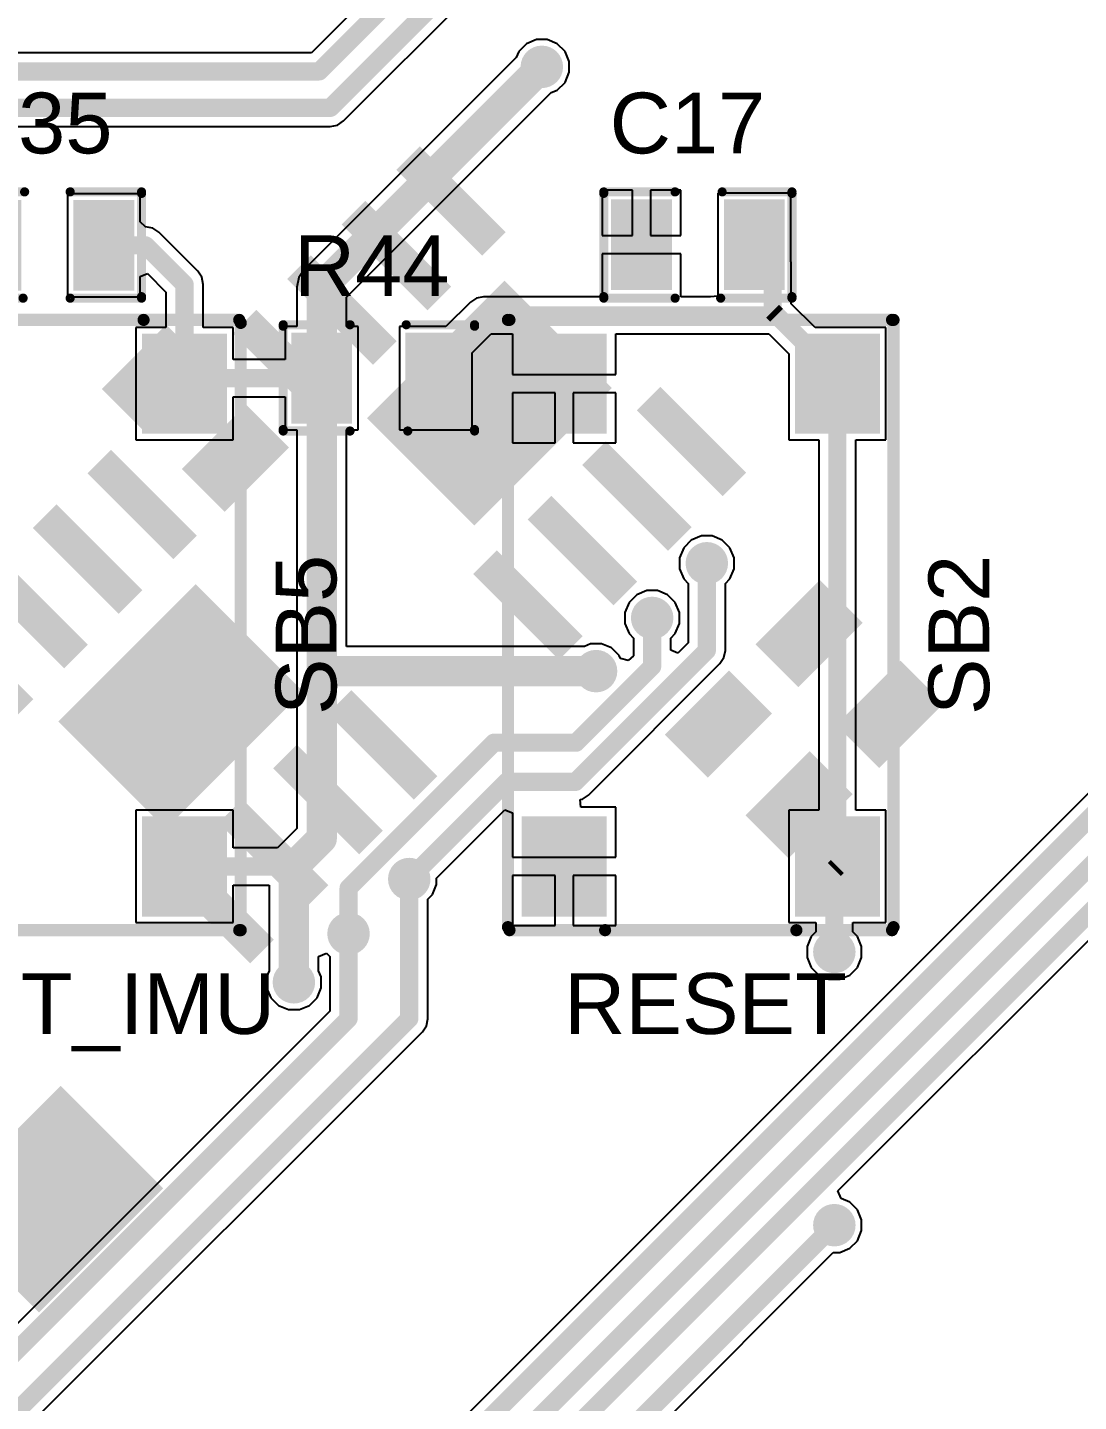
# Model space of a CAD drawing. Header units: millimetres. Extents: x 100 to 300, y 101 to 245.
# Drawn here: x 236.41 to 253.72, y 150.2 to 172.82 of the extents above; entities that cross this region are included whole.
import ezdxf

# ---------------------------------------------------------------- set-up
doc = ezdxf.new("R2010")
doc.units = ezdxf.units.MM
for name, color, linetype in [('BottomPaste', 16, 'Continuous'), ('BottomSolder', 6, 'Continuous'), ('TopLayer', 1, 'Continuous'), ('TopOverlay', 2, 'Continuous'), ('TopPaste', 8, 'Continuous'), ('TopSolder', 216, 'Continuous'), ('ViaHoleLayer', 16, 'Continuous')]:
    doc.layers.add(name, color=color, linetype=linetype)
doc.styles.add('Arial', font='', dxfattribs={"height": 0.2})
doc.styles.get('Arial').set_extended_font_data('Arial')

# ---------------------------------------------------------------- blocks, each defined once
blk = doc.blocks.new('CAP0805_4')
at = {"layer": 'TopLayer'}
for points in [[(-1.379, 0.704), (-0.479, 0.704), (-0.479, -0.693), (-1.379, -0.693)], [(0.481, 0.704), (1.381, 0.704), (1.381, -0.693), (0.481, -0.693)]]:
    blk.add_hatch(color=1, dxfattribs=at).paths.add_polyline_path(points)
at = {"layer": 'TopPaste'}
for points in [[(-1.379, 0.704), (-0.479, 0.704), (-0.479, -0.693), (-1.379, -0.693)], [(0.481, 0.704), (1.381, 0.704), (1.381, -0.693), (0.481, -0.693)]]:
    blk.add_hatch(color=8, dxfattribs=at).paths.add_polyline_path(points)
at = {"layer": 'TopSolder'}
for points in [[(-1.429, 0.754), (-0.429, 0.754), (-0.429, -0.743), (-1.429, -0.743)], [(0.431, 0.754), (1.431, 0.754), (1.431, -0.743), (0.431, -0.743)]]:
    blk.add_hatch(color=216, dxfattribs=at).paths.add_polyline_path(points)
at = {"layer": 'TopOverlay', "const_width": 0.15}
for points in [[(-1.55, 0.875), (-0.375, 0.875)], [(-1.55, -0.85), (-1.55, 0.85)], [(0.4, 0.875), (1.55, 0.875)], [(1.55, -0.85), (1.55, 0.85)], [(-1.55, -0.875), (-0.375, -0.875)], [(0.375, -0.875), (1.55, -0.875)]]:
    blk.add_lwpolyline(points, dxfattribs=at)
at = {"layer": 'TopOverlay', "const_width": 0.075}
for points in [[(-1.588, 0.875, 1), (-1.513, 0.875, 1)], [(-1.588, 0.85, 1), (-1.513, 0.85, 1)], [(-0.413, 0.875, 1), (-0.337, 0.875, 1)], [(0.362, 0.875, 1), (0.437, 0.875, 1)], [(1.512, 0.875, 1), (1.587, 0.875, 1)], [(1.512, 0.85, 1), (1.587, 0.85, 1)], [(-1.588, -0.85, 1), (-1.513, -0.85, 1)], [(-1.588, -0.875, 1), (-1.513, -0.875, 1)], [(-0.413, -0.875, 1), (-0.337, -0.875, 1)], [(0.337, -0.875, 1), (0.413, -0.875, 1)], [(1.512, -0.85, 1), (1.587, -0.85, 1)], [(1.512, -0.875, 1), (1.587, -0.875, 1)]]:
    blk.add_lwpolyline(points, format="xyb", close=True, dxfattribs=at)
blk = doc.blocks.new('CAP0805_7')
at = {"layer": 'TopLayer'}
for points in [[(-1.379, 0.704), (-0.479, 0.704), (-0.479, -0.693), (-1.379, -0.693)], [(0.481, 0.704), (1.381, 0.704), (1.381, -0.693), (0.481, -0.693)]]:
    blk.add_hatch(color=1, dxfattribs=at).paths.add_polyline_path(points)
at = {"layer": 'TopPaste'}
for points in [[(-1.379, 0.704), (-0.479, 0.704), (-0.479, -0.693), (-1.379, -0.693)], [(0.481, 0.704), (1.381, 0.704), (1.381, -0.693), (0.481, -0.693)]]:
    blk.add_hatch(color=8, dxfattribs=at).paths.add_polyline_path(points)
at = {"layer": 'TopSolder'}
for points in [[(-1.429, 0.754), (-0.429, 0.754), (-0.429, -0.743), (-1.429, -0.743)], [(0.431, 0.754), (1.431, 0.754), (1.431, -0.743), (0.431, -0.743)]]:
    blk.add_hatch(color=216, dxfattribs=at).paths.add_polyline_path(points)
at = {"layer": 'TopOverlay', "const_width": 0.15}
for points in [[(-0.375, 0.875), (-1.55, 0.875)], [(-1.55, 0.85), (-1.55, -0.85)], [(1.55, 0.875), (0.4, 0.875)], [(1.55, 0.85), (1.55, -0.85)], [(-0.375, -0.875), (-1.55, -0.875)], [(1.55, -0.875), (0.375, -0.875)]]:
    blk.add_lwpolyline(points, dxfattribs=at)
at = {"layer": 'TopOverlay', "const_width": 0.075}
for points in [[(-1.588, 0.875, 1), (-1.513, 0.875, 1)], [(-1.588, 0.85, 1), (-1.513, 0.85, 1)], [(-0.413, 0.875, 1), (-0.337, 0.875, 1)], [(0.362, 0.875, 1), (0.437, 0.875, 1)], [(1.512, 0.875, 1), (1.587, 0.875, 1)], [(1.512, 0.85, 1), (1.587, 0.85, 1)], [(-1.588, -0.85, 1), (-1.513, -0.85, 1)], [(-1.588, -0.875, 1), (-1.513, -0.875, 1)], [(-0.413, -0.875, 1), (-0.337, -0.875, 1)], [(0.337, -0.875, 1), (0.413, -0.875, 1)], [(1.512, -0.85, 1), (1.587, -0.85, 1)], [(1.512, -0.875, 1), (1.587, -0.875, 1)]]:
    blk.add_lwpolyline(points, format="xyb", close=True, dxfattribs=at)
blk = doc.blocks.new('HSOP_8_B_61')
at = {"layer": 'BottomPaste'}
for points in [[(-2.122, 3.7), (-1.672, 3.7), (-1.672, 1.8), (-2.122, 1.8)], [(-0.852, 3.7), (-0.402, 3.7), (-0.402, 1.8), (-0.852, 1.8)], [(0.418, 3.7), (0.868, 3.7), (0.868, 1.8), (0.418, 1.8)], [(1.688, 3.7), (2.138, 3.7), (2.138, 1.8), (1.688, 1.8)], [(-1.542, 1.15), (1.558, 1.15), (1.558, -1.25), (-1.542, -1.25)], [(-2.122, -1.9), (-1.672, -1.9), (-1.672, -3.8), (-2.122, -3.8)], [(-0.852, -1.9), (-0.402, -1.9), (-0.402, -3.8), (-0.852, -3.8)], [(0.418, -1.9), (0.868, -1.9), (0.868, -3.8), (0.418, -3.8)], [(1.688, -1.9), (2.138, -1.9), (2.138, -3.8), (1.688, -3.8)]]:
    blk.add_hatch(color=16, dxfattribs=at).paths.add_polyline_path(points)
at = {"layer": 'BottomSolder'}
for points in [[(-2.172, 3.75), (-1.622, 3.75), (-1.622, 1.75), (-2.172, 1.75)], [(-0.902, 3.75), (-0.352, 3.75), (-0.352, 1.75), (-0.902, 1.75)], [(0.368, 3.75), (0.918, 3.75), (0.918, 1.75), (0.368, 1.75)], [(1.638, 3.75), (2.188, 3.75), (2.188, 1.75), (1.638, 1.75)], [(-1.592, 1.2), (1.608, 1.2), (1.608, -1.3), (-1.592, -1.3)], [(-2.172, -1.85), (-1.622, -1.85), (-1.622, -3.85), (-2.172, -3.85)], [(-0.902, -1.85), (-0.352, -1.85), (-0.352, -3.85), (-0.902, -3.85)], [(0.368, -1.85), (0.918, -1.85), (0.918, -3.85), (0.368, -3.85)], [(1.638, -1.85), (2.188, -1.85), (2.188, -3.85), (1.638, -3.85)]]:
    blk.add_hatch(color=6, dxfattribs=at).paths.add_polyline_path(points)
blk = doc.blocks.new('HSOP_8_B_62')
at = {"layer": 'BottomPaste'}
for points in [[(-2.122, 3.7), (-1.672, 3.7), (-1.672, 1.8), (-2.122, 1.8)], [(-0.852, 3.7), (-0.402, 3.7), (-0.402, 1.8), (-0.852, 1.8)], [(0.418, 3.7), (0.868, 3.7), (0.868, 1.8), (0.418, 1.8)], [(1.688, 3.7), (2.138, 3.7), (2.138, 1.8), (1.688, 1.8)], [(-1.542, 1.15), (1.558, 1.15), (1.558, -1.25), (-1.542, -1.25)], [(-2.122, -1.9), (-1.672, -1.9), (-1.672, -3.8), (-2.122, -3.8)], [(-0.852, -1.9), (-0.402, -1.9), (-0.402, -3.8), (-0.852, -3.8)], [(0.418, -1.9), (0.868, -1.9), (0.868, -3.8), (0.418, -3.8)], [(1.688, -1.9), (2.138, -1.9), (2.138, -3.8), (1.688, -3.8)]]:
    blk.add_hatch(color=16, dxfattribs=at).paths.add_polyline_path(points)
at = {"layer": 'BottomSolder'}
for points in [[(-2.172, 3.75), (-1.622, 3.75), (-1.622, 1.75), (-2.172, 1.75)], [(-0.902, 3.75), (-0.352, 3.75), (-0.352, 1.75), (-0.902, 1.75)], [(0.368, 3.75), (0.918, 3.75), (0.918, 1.75), (0.368, 1.75)], [(1.638, 3.75), (2.188, 3.75), (2.188, 1.75), (1.638, 1.75)], [(-1.592, 1.2), (1.608, 1.2), (1.608, -1.3), (-1.592, -1.3)], [(-2.172, -1.85), (-1.622, -1.85), (-1.622, -3.85), (-2.172, -3.85)], [(-0.902, -1.85), (-0.352, -1.85), (-0.352, -3.85), (-0.902, -3.85)], [(0.368, -1.85), (0.918, -1.85), (0.918, -3.85), (0.368, -3.85)], [(1.638, -1.85), (2.188, -1.85), (2.188, -3.85), (1.638, -3.85)]]:
    blk.add_hatch(color=6, dxfattribs=at).paths.add_polyline_path(points)
blk = doc.blocks.new('DTSM_61N_V_T_R_73')
at = {"layer": 'TopLayer'}
for points in [[(-0.775, 5.15), (0.775, 5.15), (0.775, 3.85), (-0.775, 3.85)], [(7.175, 5.15), (8.725, 5.15), (8.725, 3.85), (7.175, 3.85)], [(-0.775, 0.65), (0.775, 0.65), (0.775, -0.65), (-0.775, -0.65)], [(7.175, 0.65), (8.725, 0.65), (8.725, -0.65), (7.175, -0.65)]]:
    blk.add_hatch(color=1, dxfattribs=at).paths.add_polyline_path(points)
at = {"layer": 'TopPaste'}
for points in [[(-0.775, 5.15), (0.775, 5.15), (0.775, 3.85), (-0.775, 3.85)], [(7.175, 5.15), (8.725, 5.15), (8.725, 3.85), (7.175, 3.85)], [(-0.775, 0.65), (0.775, 0.65), (0.775, -0.65), (-0.775, -0.65)], [(7.175, 0.65), (8.725, 0.65), (8.725, -0.65), (7.175, -0.65)]]:
    blk.add_hatch(color=8, dxfattribs=at).paths.add_polyline_path(points)
at = {"layer": 'TopSolder'}
for points in [[(-0.825, 5.2), (0.825, 5.2), (0.825, 3.8), (-0.825, 3.8)], [(7.125, 5.2), (8.775, 5.2), (8.775, 3.8), (7.125, 3.8)], [(-0.825, 0.7), (0.825, 0.7), (0.825, -0.7), (-0.825, -0.7)], [(7.125, 0.7), (8.775, 0.7), (8.775, -0.7), (7.125, -0.7)]]:
    blk.add_hatch(color=216, dxfattribs=at).paths.add_polyline_path(points)
at = {"layer": 'TopOverlay', "const_width": 0.2}
for points in [[(-1.05, 3.825), (-1.05, 5.4)], [(9, 5.425), (-1, 5.425)], [(9, -0.9), (9, 5.4)], [(-1.05, 0.675), (-1.05, 3.825)], [(-1.05, -0.9), (-1.05, 0.675)], [(9, -0.925), (-1, -0.925)]]:
    blk.add_lwpolyline(points, dxfattribs=at)
at = {"layer": 'TopOverlay', "const_width": 0.1}
for points in [[(-1.1, 5.4, 1), (-1, 5.4, 1)], [(-1.05, 5.425, 1), (-0.95, 5.425, 1)], [(8.95, 5.425, 1), (9.05, 5.425, 1)], [(8.95, 5.4, 1), (9.05, 5.4, 1)], [(-1.1, 3.825, 1), (-1, 3.825, 1)], [(-1.1, 3.825, 1), (-1, 3.825, 1)], [(-1.1, 0.675, 1), (-1, 0.675, 1)], [(-1.1, 0.675, 1), (-1, 0.675, 1)], [(-1.1, -0.9, 1), (-1, -0.9, 1)], [(-1.05, -0.925, 1), (-0.95, -0.925, 1)], [(8.95, -0.9, 1), (9.05, -0.9, 1)], [(8.95, -0.925, 1), (9.05, -0.925, 1)]]:
    blk.add_lwpolyline(points, format="xyb", close=True, dxfattribs=at)
blk = doc.blocks.new('DTSM_61N_V_T_R_75')
at = {"layer": 'TopLayer'}
for points in [[(-0.775, 5.15), (0.775, 5.15), (0.775, 3.85), (-0.775, 3.85)], [(7.175, 5.15), (8.725, 5.15), (8.725, 3.85), (7.175, 3.85)], [(-0.775, 0.65), (0.775, 0.65), (0.775, -0.65), (-0.775, -0.65)], [(7.175, 0.65), (8.725, 0.65), (8.725, -0.65), (7.175, -0.65)]]:
    blk.add_hatch(color=1, dxfattribs=at).paths.add_polyline_path(points)
at = {"layer": 'TopPaste'}
for points in [[(-0.775, 5.15), (0.775, 5.15), (0.775, 3.85), (-0.775, 3.85)], [(7.175, 5.15), (8.725, 5.15), (8.725, 3.85), (7.175, 3.85)], [(-0.775, 0.65), (0.775, 0.65), (0.775, -0.65), (-0.775, -0.65)], [(7.175, 0.65), (8.725, 0.65), (8.725, -0.65), (7.175, -0.65)]]:
    blk.add_hatch(color=8, dxfattribs=at).paths.add_polyline_path(points)
at = {"layer": 'TopSolder'}
for points in [[(-0.825, 5.2), (0.825, 5.2), (0.825, 3.8), (-0.825, 3.8)], [(7.125, 5.2), (8.775, 5.2), (8.775, 3.8), (7.125, 3.8)], [(-0.825, 0.7), (0.825, 0.7), (0.825, -0.7), (-0.825, -0.7)], [(7.125, 0.7), (8.775, 0.7), (8.775, -0.7), (7.125, -0.7)]]:
    blk.add_hatch(color=216, dxfattribs=at).paths.add_polyline_path(points)
at = {"layer": 'TopOverlay', "const_width": 0.2}
for points in [[(-1.05, 5.4), (-1.05, 3.825)], [(-1, 5.425), (9, 5.425)], [(9, 5.4), (9, -0.9)], [(-1.05, 3.825), (-1.05, 0.675)], [(-1.05, 0.675), (-1.05, -0.9)], [(-1, -0.925), (9, -0.925)]]:
    blk.add_lwpolyline(points, dxfattribs=at)
at = {"layer": 'TopOverlay', "const_width": 0.1}
for points in [[(-1.1, 5.4, 1), (-1, 5.4, 1)], [(-1.05, 5.425, 1), (-0.95, 5.425, 1)], [(8.95, 5.425, 1), (9.05, 5.425, 1)], [(8.95, 5.4, 1), (9.05, 5.4, 1)], [(-1.1, 3.825, 1), (-1, 3.825, 1)], [(-1.1, 3.825, 1), (-1, 3.825, 1)], [(-1.1, 0.675, 1), (-1, 0.675, 1)], [(-1.1, 0.675, 1), (-1, 0.675, 1)], [(-1.1, -0.9, 1), (-1, -0.9, 1)], [(-1.05, -0.925, 1), (-0.95, -0.925, 1)], [(8.95, -0.9, 1), (9.05, -0.9, 1)], [(8.95, -0.925, 1), (9.05, -0.925, 1)]]:
    blk.add_lwpolyline(points, format="xyb", close=True, dxfattribs=at)
blk = doc.blocks.new('RES0805_100')
at = {"layer": 'TopLayer'}
for points in [[(-1.388, 0.678), (-0.488, 0.678), (-0.488, -0.719), (-1.388, -0.719)], [(0.492, 0.678), (1.392, 0.678), (1.392, -0.719), (0.492, -0.719)]]:
    blk.add_hatch(color=1, dxfattribs=at).paths.add_polyline_path(points)
at = {"layer": 'TopPaste'}
for points in [[(-1.388, 0.678), (-0.488, 0.678), (-0.488, -0.719), (-1.388, -0.719)], [(0.492, 0.678), (1.392, 0.678), (1.392, -0.719), (0.492, -0.719)]]:
    blk.add_hatch(color=8, dxfattribs=at).paths.add_polyline_path(points)
at = {"layer": 'TopSolder'}
for points in [[(-1.438, 0.728), (-0.438, 0.728), (-0.438, -0.769), (-1.438, -0.769)], [(0.442, 0.728), (1.442, 0.728), (1.442, -0.769), (0.442, -0.769)]]:
    blk.add_hatch(color=216, dxfattribs=at).paths.add_polyline_path(points)
at = {"layer": 'TopOverlay', "const_width": 0.15}
for points in [[(-0.475, 0.85), (-1.575, 0.85)], [(1.575, 0.85), (0.475, 0.85)], [(-1.575, 0.825), (-1.575, -0.875)], [(1.575, 0.825), (1.575, -0.875)], [(-0.45, -0.9), (-1.575, -0.9)], [(1.575, -0.9), (0.475, -0.9)]]:
    blk.add_lwpolyline(points, dxfattribs=at)
at = {"layer": 'TopOverlay', "const_width": 0.075}
for points in [[(-1.613, 0.85, 1), (-1.538, 0.85, 1)], [(-0.513, 0.85, 1), (-0.437, 0.85, 1)], [(0.437, 0.85, 1), (0.513, 0.85, 1)], [(1.538, 0.85, 1), (1.613, 0.85, 1)], [(-1.613, 0.825, 1), (-1.538, 0.825, 1)], [(1.538, 0.825, 1), (1.613, 0.825, 1)], [(-1.613, -0.875, 1), (-1.538, -0.875, 1)], [(-1.613, -0.9, 1), (-1.538, -0.9, 1)], [(-0.487, -0.9, 1), (-0.412, -0.9, 1)], [(0.437, -0.9, 1), (0.513, -0.9, 1)], [(1.538, -0.875, 1), (1.613, -0.875, 1)], [(1.538, -0.9, 1), (1.613, -0.9, 1)]]:
    blk.add_lwpolyline(points, format="xyb", close=True, dxfattribs=at)
blk = doc.blocks.new('RES0805_B_124')
at = {"layer": 'BottomPaste'}
for points in [[(-1.388, 0.719), (-0.488, 0.719), (-0.488, -0.678), (-1.388, -0.678)], [(0.492, 0.719), (1.392, 0.719), (1.392, -0.678), (0.492, -0.678)]]:
    blk.add_hatch(color=16, dxfattribs=at).paths.add_polyline_path(points)
at = {"layer": 'BottomSolder'}
for points in [[(-1.438, 0.769), (-0.438, 0.769), (-0.438, -0.728), (-1.438, -0.728)], [(0.442, 0.769), (1.442, 0.769), (1.442, -0.728), (0.442, -0.728)]]:
    blk.add_hatch(color=6, dxfattribs=at).paths.add_polyline_path(points)
blk = doc.blocks.new('RES0805_B_126')
at = {"layer": 'BottomPaste'}
for points in [[(-1.388, 0.719), (-0.488, 0.719), (-0.488, -0.678), (-1.388, -0.678)], [(0.492, 0.719), (1.392, 0.719), (1.392, -0.678), (0.492, -0.678)]]:
    blk.add_hatch(color=16, dxfattribs=at).paths.add_polyline_path(points)
at = {"layer": 'BottomSolder'}
for points in [[(-1.438, 0.769), (-0.438, 0.769), (-0.438, -0.728), (-1.438, -0.728)], [(0.442, 0.769), (1.442, 0.769), (1.442, -0.728), (0.442, -0.728)]]:
    blk.add_hatch(color=6, dxfattribs=at).paths.add_polyline_path(points)
blk = doc.blocks.new('CAP0805_B_185')
at = {"layer": 'BottomPaste'}
for points in [[(-1.379, 0.693), (-0.479, 0.693), (-0.479, -0.704), (-1.379, -0.704)], [(0.481, 0.693), (1.381, 0.693), (1.381, -0.704), (0.481, -0.704)]]:
    blk.add_hatch(color=16, dxfattribs=at).paths.add_polyline_path(points)
at = {"layer": 'BottomSolder'}
for points in [[(-1.429, 0.743), (-0.429, 0.743), (-0.429, -0.754), (-1.429, -0.754)], [(0.431, 0.743), (1.431, 0.743), (1.431, -0.754), (0.431, -0.754)]]:
    blk.add_hatch(color=6, dxfattribs=at).paths.add_polyline_path(points)
blk = doc.blocks.new('CAP_TANT_D_B_188')
at = {"layer": 'BottomPaste'}
for points in [[(-4.323, 1.403), (-2.037, 1.403), (-2.037, -1.391), (-4.323, -1.391)], [(2.077, 1.403), (4.363, 1.403), (4.363, -1.391), (2.077, -1.391)]]:
    blk.add_hatch(color=16, dxfattribs=at).paths.add_polyline_path(points)
at = {"layer": 'BottomSolder'}
for points in [[(-4.373, 1.453), (-1.987, 1.453), (-1.987, -1.441), (-4.373, -1.441)], [(2.027, 1.453), (4.413, 1.453), (4.413, -1.441), (2.027, -1.441)]]:
    blk.add_hatch(color=6, dxfattribs=at).paths.add_polyline_path(points)

msp = doc.modelspace()

# ---------------------------------------------------------------- hatches: boundary and pattern name
at = {"layer": 'BottomSolder'}
h = msp.add_hatch(color=6, dxfattribs=at)
edge = h.paths.add_edge_path()
edge.add_arc((244.883, 172.175), 0.35, 0, 360)
h = msp.add_hatch(color=6, dxfattribs=at)
edge = h.paths.add_edge_path()
edge.add_arc((247.6, 164), 0.35, 0, 360)
h = msp.add_hatch(color=6, dxfattribs=at)
edge = h.paths.add_edge_path()
edge.add_arc((246.7, 163.1), 0.35, 0, 360)
h = msp.add_hatch(color=6, dxfattribs=at)
edge = h.paths.add_edge_path()
edge.add_arc((245.776, 162.224), 0.35, 0, 360)
h = msp.add_hatch(color=6, dxfattribs=at)
edge = h.paths.add_edge_path()
edge.add_arc((242.7, 158.8), 0.35, 0, 360)
h = msp.add_hatch(color=6, dxfattribs=at)
edge = h.paths.add_edge_path()
edge.add_arc((241.7, 157.9), 0.35, 0, 360)
h = msp.add_hatch(color=6, dxfattribs=at)
edge = h.paths.add_edge_path()
edge.add_arc((249.7, 157.6), 0.35, 0, 360)
h = msp.add_hatch(color=6, dxfattribs=at)
edge = h.paths.add_edge_path()
edge.add_arc((240.8, 157.1), 0.35, 0, 360)
h = msp.add_hatch(color=6, dxfattribs=at)
edge = h.paths.add_edge_path()
edge.add_arc((249.7, 153.1), 0.35, 0, 360)
at = {"layer": 'TopLayer'}
h = msp.add_hatch(color=1, dxfattribs=at)
edge = h.paths.add_edge_path()
edge.add_arc((244.883, 172.175), 0.3, 0, 360)
h = msp.add_hatch(color=1, dxfattribs=at)
edge = h.paths.add_edge_path()
edge.add_arc((247.6, 164), 0.3, 0, 360)
h = msp.add_hatch(color=1, dxfattribs=at)
edge = h.paths.add_edge_path()
edge.add_arc((246.7, 163.1), 0.3, 0, 360)
h = msp.add_hatch(color=1, dxfattribs=at)
edge = h.paths.add_edge_path()
edge.add_arc((245.776, 162.224), 0.3, 0, 360)
h = msp.add_hatch(color=1, dxfattribs=at)
edge = h.paths.add_edge_path()
edge.add_arc((242.7, 158.8), 0.3, 0, 360)
h = msp.add_hatch(color=1, dxfattribs=at)
edge = h.paths.add_edge_path()
edge.add_arc((241.7, 157.9), 0.3, 0, 360)
h = msp.add_hatch(color=1, dxfattribs=at)
edge = h.paths.add_edge_path()
edge.add_arc((249.7, 157.6), 0.3, 0, 360)
h = msp.add_hatch(color=1, dxfattribs=at)
edge = h.paths.add_edge_path()
edge.add_arc((240.8, 157.1), 0.3, 0, 360)
h = msp.add_hatch(color=1, dxfattribs=at)
edge = h.paths.add_edge_path()
edge.add_arc((249.7, 153.1), 0.3, 0, 360)
at = {"layer": 'TopSolder'}
h = msp.add_hatch(color=216, dxfattribs=at)
edge = h.paths.add_edge_path()
edge.add_arc((244.883, 172.175), 0.35, 0, 360)
h = msp.add_hatch(color=216, dxfattribs=at)
edge = h.paths.add_edge_path()
edge.add_arc((247.6, 164), 0.35, 0, 360)
h = msp.add_hatch(color=216, dxfattribs=at)
edge = h.paths.add_edge_path()
edge.add_arc((246.7, 163.1), 0.35, 0, 360)
h = msp.add_hatch(color=216, dxfattribs=at)
edge = h.paths.add_edge_path()
edge.add_arc((245.776, 162.224), 0.35, 0, 360)
h = msp.add_hatch(color=216, dxfattribs=at)
edge = h.paths.add_edge_path()
edge.add_arc((242.7, 158.8), 0.35, 0, 360)
h = msp.add_hatch(color=216, dxfattribs=at)
edge = h.paths.add_edge_path()
edge.add_arc((241.7, 157.9), 0.35, 0, 360)
h = msp.add_hatch(color=216, dxfattribs=at)
edge = h.paths.add_edge_path()
edge.add_arc((249.7, 157.6), 0.35, 0, 360)
h = msp.add_hatch(color=216, dxfattribs=at)
edge = h.paths.add_edge_path()
edge.add_arc((240.8, 157.1), 0.35, 0, 360)
h = msp.add_hatch(color=216, dxfattribs=at)
edge = h.paths.add_edge_path()
edge.add_arc((249.7, 153.1), 0.35, 0, 360)
at = {"layer": 'ViaHoleLayer'}
h = msp.add_hatch(color=16, dxfattribs=at)
edge = h.paths.add_edge_path()
edge.add_arc((244.883, 172.175), 0.15, 0, 360)
h = msp.add_hatch(color=16, dxfattribs=at)
edge = h.paths.add_edge_path()
edge.add_arc((247.6, 164), 0.15, 0, 360)
h = msp.add_hatch(color=16, dxfattribs=at)
edge = h.paths.add_edge_path()
edge.add_arc((246.7, 163.1), 0.15, 0, 360)
h = msp.add_hatch(color=16, dxfattribs=at)
edge = h.paths.add_edge_path()
edge.add_arc((245.776, 162.224), 0.15, 0, 360)
h = msp.add_hatch(color=16, dxfattribs=at)
edge = h.paths.add_edge_path()
edge.add_arc((242.7, 158.8), 0.15, 0, 360)
h = msp.add_hatch(color=16, dxfattribs=at)
edge = h.paths.add_edge_path()
edge.add_arc((241.7, 157.9), 0.15, 0, 360)
h = msp.add_hatch(color=16, dxfattribs=at)
edge = h.paths.add_edge_path()
edge.add_arc((249.7, 157.6), 0.15, 0, 360)
h = msp.add_hatch(color=16, dxfattribs=at)
edge = h.paths.add_edge_path()
edge.add_arc((240.8, 157.1), 0.15, 0, 360)
h = msp.add_hatch(color=16, dxfattribs=at)
edge = h.paths.add_edge_path()
edge.add_arc((249.7, 153.1), 0.15, 0, 360)

# ---------------------------------------------------------------- linework, layer by layer
at = {"layer": 'TopLayer'}
for p, q in [((249.76, 153.667), (288.966, 192.874)), ((284.294, 190.627), (240.473, 146.806)), ((253.194, 184.511), (241.089, 172.406)), ((241.616, 171.284), (254.316, 183.984)), ((244.502, 172.429), (244.46, 172.328)), ((244.629, 172.556), (244.502, 172.429)), ((244.794, 172.625), (244.629, 172.556)), ((244.973, 172.625), (244.794, 172.625)), ((245.138, 172.556), (244.973, 172.625)), ((245.265, 172.429), (245.138, 172.556)), ((245.333, 172.264), (245.265, 172.429)), ((241.089, 172.406), (234.8, 172.406)), ((244.46, 172.328), (240.969, 168.837)), ((245.333, 172.085), (245.333, 172.264)), ((245.265, 171.92), (245.333, 172.085)), ((241.666, 168.38), (245.037, 171.751)), ((245.037, 171.751), (245.138, 171.793)), ((245.138, 171.793), (245.265, 171.92)), ((235.127, 171.194), (241.4, 171.194)), ((241.4, 171.194), (241.517, 171.217)), ((241.4, 171.194), (241.4, 171.194)), ((241.517, 171.217), (241.616, 171.284)), ((238.27, 170.084), (237.07, 170.084)), ((237.07, 170.084), (237.07, 168.387)), ((238.27, 169.624), (238.27, 170.084)), ((246.374, 170.146), (245.874, 170.146)), ((245.874, 170.146), (245.874, 169.397)), ((246.374, 169.397), (246.374, 170.146)), ((247.174, 170.146), (246.674, 170.146)), ((246.674, 170.146), (246.674, 169.397)), ((247.174, 169.397), (247.174, 170.146)), ((248.984, 170.096), (247.784, 170.096)), ((247.784, 170.096), (247.784, 168.399)), ((248.984, 168.977), (248.984, 170.096)), ((238.358, 169.541), (238.27, 169.624)), ((238.475, 169.518), (238.358, 169.541)), ((238.574, 169.452), (238.475, 169.518)), ((239.216, 168.809), (238.574, 169.452)), ((245.874, 169.397), (246.374, 169.397)), ((246.674, 169.397), (247.174, 169.397)), ((247.174, 169.097), (245.874, 169.097)), ((245.874, 169.097), (245.874, 168.389)), ((247.174, 168.389), (247.174, 169.097)), ((239.283, 168.71), (239.216, 168.809)), ((239.216, 168.809), (239.216, 168.809)), ((240.969, 168.837), (240.881, 168.705)), ((248.99, 168.947), (248.984, 168.977)), ((248.99, 168.275), (248.99, 168.947)), ((238.27, 168.725), (238.387, 168.773)), ((238.27, 168.387), (238.27, 168.725)), ((238.387, 168.773), (238.694, 168.466)), ((239.306, 168.593), (239.283, 168.71)), ((239.306, 167.883), (239.306, 168.593)), ((239.306, 168.593), (239.306, 168.593)), ((240.881, 168.705), (240.85, 168.549)), ((237.07, 168.387), (238.27, 168.387)), ((238.694, 168.466), (238.694, 167.883)), ((240.85, 168.549), (240.85, 168.549)), ((240.85, 168.549), (240.85, 167.897)), ((241.666, 167.897), (241.666, 168.38)), ((243.808, 168.366), (243.708, 168.3)), ((243.925, 168.389), (243.808, 168.366)), ((245.874, 168.389), (243.925, 168.389)), ((247.661, 168.389), (247.174, 168.389)), ((247.784, 168.399), (247.661, 168.389)), ((243.708, 168.3), (243.305, 167.897)), ((243.708, 168.3), (243.708, 168.3)), ((249.383, 167.883), (248.99, 168.275)), ((240.85, 167.897), (240.658, 167.897)), ((240.658, 167.897), (240.658, 167.354)), ((241.858, 167.897), (241.666, 167.897)), ((241.858, 166.2), (241.858, 167.897)), ((243.305, 167.897), (242.538, 167.897)), ((242.538, 167.897), (242.538, 166.2)), ((238.694, 167.883), (238.2, 167.883)), ((238.2, 167.883), (238.2, 166.033)), ((239.8, 167.883), (239.306, 167.883)), ((239.8, 167.354), (239.8, 167.883)), ((243.738, 167.464), (244.051, 167.778)), ((244.051, 167.778), (244.4, 167.778)), ((244.4, 167.778), (244.4, 167.108)), ((246.1, 167.108), (246.1, 167.778)), ((246.1, 167.778), (248.623, 167.778)), ((248.623, 167.778), (248.95, 167.45)), ((250.55, 167.883), (249.383, 167.883)), ((250.55, 166.033), (250.55, 167.883)), ((243.738, 166.2), (243.738, 167.464)), ((248.95, 167.45), (248.95, 166.033)), ((240.658, 167.354), (239.8, 167.354)), ((244.4, 167.108), (245.25, 167.108)), ((245.25, 167.108), (246.1, 167.108)), ((245.1, 166.808), (244.4, 166.808)), ((244.4, 166.808), (244.4, 165.983)), ((245.1, 165.983), (245.1, 166.808)), ((246.1, 166.808), (245.4, 166.808)), ((245.4, 166.808), (245.4, 165.983)), ((246.1, 165.983), (246.1, 166.808)), ((239.8, 166.033), (239.8, 166.742)), ((239.8, 166.742), (240.658, 166.742)), ((240.658, 166.742), (240.658, 166.2)), ((240.658, 166.2), (240.85, 166.2)), ((240.85, 166.2), (240.85, 162.2)), ((241.666, 162.632), (241.666, 166.2)), ((241.666, 166.2), (241.858, 166.2)), ((242.538, 166.2), (243.738, 166.2)), ((238.2, 166.033), (239.8, 166.033)), ((244.4, 165.983), (245.1, 165.983)), ((245.4, 165.983), (246.1, 165.983)), ((248.95, 166.033), (249.444, 166.033)), ((249.444, 166.033), (249.444, 159.933)), ((250.056, 159.933), (250.056, 166.033)), ((250.056, 166.033), (250.55, 166.033)), ((247.345, 164.381), (247.219, 164.255)), ((247.51, 164.45), (247.345, 164.381)), ((247.69, 164.45), (247.51, 164.45)), ((247.855, 164.381), (247.69, 164.45)), ((247.981, 164.255), (247.855, 164.381)), ((247.219, 164.255), (247.15, 164.09)), ((247.15, 164.09), (247.15, 163.91)), ((248.05, 164.09), (247.981, 164.255)), ((248.05, 163.91), (248.05, 164.09)), ((247.15, 163.91), (247.219, 163.745)), ((247.981, 163.745), (248.05, 163.91)), ((247.219, 163.745), (247.294, 163.669)), ((247.294, 163.669), (247.294, 162.69)), ((247.906, 163.669), (247.981, 163.745)), ((247.906, 162.564), (247.906, 163.669)), ((246.445, 163.481), (246.319, 163.355)), ((246.61, 163.55), (246.445, 163.481)), ((246.79, 163.55), (246.61, 163.55)), ((246.955, 163.481), (246.79, 163.55)), ((247.081, 163.355), (246.955, 163.481)), ((246.319, 163.355), (246.25, 163.19)), ((246.25, 163.19), (246.25, 163.01)), ((247.15, 163.19), (247.081, 163.355)), ((247.15, 163.01), (247.15, 163.19)), ((246.25, 163.01), (246.319, 162.845)), ((247.081, 162.845), (247.15, 163.01)), ((246.319, 162.845), (246.394, 162.769)), ((246.394, 162.769), (246.394, 162.476)), ((247.006, 162.769), (247.081, 162.845)), ((247.006, 162.568), (247.006, 162.769)), ((247.294, 162.69), (247.123, 162.519)), ((245.584, 162.632), (241.666, 162.632)), ((245.686, 162.674), (245.584, 162.632)), ((245.865, 162.674), (245.686, 162.674)), ((246.031, 162.606), (245.865, 162.674)), ((246.157, 162.479), (246.031, 162.606)), ((246.178, 162.43), (246.157, 162.479)), ((246.394, 162.476), (246.307, 162.401)), ((247.123, 162.519), (247.006, 162.568)), ((247.883, 162.447), (247.906, 162.564)), ((245.653, 160.184), (247.816, 162.347)), ((246.307, 162.401), (246.178, 162.43)), ((247.816, 162.347), (247.883, 162.447)), ((247.816, 162.347), (247.816, 162.347)), ((240.85, 162.2), (240.85, 162.2)), ((240.85, 162.2), (240.85, 162.2)), ((240.85, 162.2), (240.85, 159.635)), ((245.515, 160.11), (245.553, 160.117)), ((245.528, 159.983), (245.515, 160.11)), ((246.1, 159.983), (245.528, 159.983)), ((245.553, 160.117), (245.653, 160.184)), ((246.1, 159.158), (246.1, 159.983)), ((239.8, 159.933), (238.2, 159.933)), ((238.2, 159.933), (238.2, 158.083)), ((239.8, 159.314), (239.8, 159.933)), ((243.15, 158.817), (244.273, 159.94)), ((244.273, 159.94), (244.4, 159.888)), ((244.4, 159.888), (244.4, 159.158)), ((249.444, 159.933), (248.95, 159.933)), ((248.95, 159.933), (248.95, 158.083)), ((250.55, 159.933), (250.056, 159.933)), ((250.55, 158.083), (250.55, 159.933)), ((240.85, 159.635), (240.529, 159.314)), ((240.529, 159.314), (239.8, 159.314)), ((244.4, 159.158), (245.25, 159.158)), ((245.25, 159.158), (246.1, 159.158)), ((245.1, 158.858), (244.4, 158.858)), ((244.4, 158.858), (244.4, 158.033)), ((245.1, 158.033), (245.1, 158.858)), ((246.1, 158.858), (245.4, 158.858)), ((245.4, 158.858), (245.4, 158.033)), ((246.1, 158.033), (246.1, 158.858)), ((239.8, 158.083), (239.8, 158.702)), ((239.8, 158.702), (240.392, 158.702)), ((240.392, 158.702), (240.392, 157.291)), ((243.081, 158.545), (243.15, 158.71)), ((243.15, 158.71), (243.15, 158.817)), ((243.006, 158.469), (243.081, 158.545)), ((243.006, 156.5), (243.006, 158.469)), ((238.2, 158.083), (239.8, 158.083)), ((244.4, 158.033), (245.1, 158.033)), ((245.4, 158.033), (246.1, 158.033)), ((248.95, 158.083), (249.394, 158.083)), ((249.394, 158.083), (249.394, 157.931)), ((250.006, 157.931), (250.006, 158.083)), ((250.006, 158.083), (250.55, 158.083)), ((249.319, 157.855), (249.25, 157.69)), ((249.394, 157.931), (249.319, 157.855)), ((250.081, 157.855), (250.006, 157.931)), ((250.15, 157.69), (250.081, 157.855)), ((241.208, 157.522), (241.335, 157.579)), ((241.208, 157.291), (241.208, 157.522)), ((241.335, 157.579), (241.394, 157.527)), ((241.394, 157.527), (241.394, 156.627)), ((249.25, 157.69), (249.25, 157.51)), ((249.25, 157.51), (249.319, 157.345)), ((250.081, 157.345), (250.15, 157.51)), ((250.15, 157.51), (250.15, 157.69)), ((240.392, 157.291), (240.35, 157.19)), ((241.25, 157.19), (241.208, 157.291)), ((249.319, 157.345), (249.445, 157.219)), ((249.955, 157.219), (250.081, 157.345)), ((240.35, 157.19), (240.35, 157.01)), ((241.25, 157.01), (241.25, 157.19)), ((249.445, 157.219), (249.61, 157.15)), ((249.61, 157.15), (249.79, 157.15)), ((249.79, 157.15), (249.955, 157.219)), ((240.35, 157.01), (240.419, 156.845)), ((240.419, 156.845), (240.545, 156.719)), ((241.055, 156.719), (241.181, 156.845)), ((241.181, 156.845), (241.25, 157.01)), ((241.394, 156.627), (235.673, 150.906)), ((240.545, 156.719), (240.71, 156.65)), ((240.71, 156.65), (240.89, 156.65)), ((240.89, 156.65), (241.055, 156.719)), ((242.916, 156.284), (242.983, 156.383)), ((242.983, 156.383), (243.006, 156.5)), ((236.416, 149.784), (242.916, 156.284)), ((242.916, 156.284), (242.916, 156.284)), ((249.813, 153.54), (249.76, 153.667)), ((249.955, 153.481), (249.813, 153.54)), ((250.081, 153.355), (249.955, 153.481)), ((250.15, 153.19), (250.081, 153.355)), ((250.15, 153.01), (250.15, 153.19)), ((250.081, 152.845), (250.15, 153.01)), ((249.955, 152.719), (250.081, 152.845)), ((236.3, 139.268), (249.683, 152.65)), ((249.683, 152.65), (249.79, 152.65)), ((249.79, 152.65), (249.955, 152.719))]:
    msp.add_line(p, q, dxfattribs=at)
for points, const_width in [([(238.785, 143.125), (288.75, 193.09)], 0.3), ([(240.6, 146.5), (284.6, 190.5)], 0.3), ([(238.591, 143.691), (285.2, 190.3)], 0.3), ([(241.216, 172.1), (253.5, 184.384)], 0.3), ([(241.4, 171.5), (254.1, 184.2)], 0.3), ([(241.258, 168.549), (244.883, 172.175)], 0.5), ([(234.8, 172.1), (241.216, 172.1)], 0.3), ([(244.883, 172.175), (244.965, 172.175)], 0.3), ([(235, 171.5), (241.4, 171.5)], 0.3), ([(237.67, 169.235), (238.358, 169.235)], 0.3), ([(238.358, 169.235), (239, 168.593)], 0.3), ([(248.384, 169.247), (248.684, 168.947)], 0.3), ([(248.684, 168.149), (248.684, 168.947)], 0.3), ([(241.258, 167.048), (241.258, 168.549)], 0.5), ([(239, 166.958), (239, 168.593)], 0.3), ([(243.138, 167.297), (243.925, 168.084)], 0.3), ([(243.925, 168.084), (248.749, 168.084)], 0.3), ([(248.684, 168.149), (248.749, 168.084)], 0.3), ([(248.749, 168.084), (249.75, 167.083)], 0.3), ([(243.138, 167.048), (243.138, 167.297)], 0.3), ([(241.258, 162.2), (241.258, 167.048)], 0.5), ([(249.75, 159.008), (249.75, 167.083)], 0.3), ([(239, 166.958), (239.09, 167.048)], 0.3), ([(239.09, 167.048), (241.258, 167.048)], 0.3), ([(247.6, 162.564), (247.6, 164)], 0.3), ([(246.7, 162.3), (246.7, 163.1)], 0.3), ([(245.436, 160.4), (247.6, 162.564)], 0.3), ([(241.258, 162.2), (241.282, 162.224)], 0.5), ([(241.282, 162.224), (245.776, 162.224)], 0.5), ([(241.258, 159.466), (241.258, 162.2)], 0.5), ([(245.446, 161.046), (246.7, 162.3)], 0.3), ([(241.701, 158.65), (244.097, 161.046)], 0.3), ([(244.097, 161.046), (245.446, 161.046)], 0.3), ([(242.7, 158.8), (244.3, 160.4)], 0.3), ([(244.3, 160.4), (245.436, 160.4)], 0.3), ([(240.8, 159.008), (241.258, 159.466)], 0.5), ([(239, 159.008), (240.8, 159.008)], 0.3), ([(240.8, 157.1), (240.8, 159.008)], 0.5), ([(249.7, 158.958), (249.75, 159.008)], 0.3), ([(249.7, 157.6), (249.7, 158.958)], 0.3), ([(242.7, 156.5), (242.7, 158.8)], 0.3), ([(241.701, 157.901), (241.701, 158.65)], 0.3), ([(241.7, 157.9), (241.701, 157.901)], 0.3), ([(241.7, 156.5), (241.7, 157.9)], 0.3), ([(235.8, 150.6), (241.7, 156.5)], 0.3), ([(236.2, 150), (242.7, 156.5)], 0.3), ([(236.084, 139.484), (249.7, 153.1)], 0.3)]:
    msp.add_lwpolyline(points, dxfattribs=dict(at, const_width=const_width))
for points, const_width in [([(244.758, 172.175, 1), (245.008, 172.175, 1)], 0.25), ([(241.141, 172.1, 1), (241.291, 172.1, 1)], 0.15), ([(241.141, 172.1, 1), (241.291, 172.1, 1)], 0.15), ([(244.808, 172.175, 1), (244.958, 172.175, 1)], 0.15), ([(244.89, 172.175, 1), (245.04, 172.175, 1)], 0.15), ([(241.325, 171.5, 1), (241.475, 171.5, 1)], 0.15), ([(241.325, 171.5, 1), (241.475, 171.5, 1)], 0.15), ([(237.595, 169.235, 1), (237.745, 169.235, 1)], 0.15), ([(238.283, 169.235, 1), (238.433, 169.235, 1)], 0.15), ([(238.283, 169.235, 1), (238.433, 169.235, 1)], 0.15), ([(248.309, 169.247, 1), (248.459, 169.247, 1)], 0.15), ([(248.609, 168.947, 1), (248.759, 168.947, 1)], 0.15), ([(248.609, 168.947, 1), (248.759, 168.947, 1)], 0.15), ([(241.133, 168.549, 1), (241.383, 168.549, 1)], 0.25), ([(241.133, 168.549, 1), (241.383, 168.549, 1)], 0.25), ([(238.925, 168.593, 1), (239.075, 168.593, 1)], 0.15), ([(238.925, 168.593, 1), (239.075, 168.593, 1)], 0.15), ([(243.85, 168.084, 1), (244, 168.084, 1)], 0.15), ([(243.85, 168.084, 1), (244, 168.084, 1)], 0.15), ([(248.609, 168.149, 1), (248.759, 168.149, 1)], 0.15), ([(248.609, 168.149, 1), (248.759, 168.149, 1)], 0.15), ([(248.674, 168.084, 1), (248.824, 168.084, 1)], 0.15), ([(248.674, 168.084, 1), (248.824, 168.084, 1)], 0.15), ([(248.674, 168.084, 1), (248.824, 168.084, 1)], 0.15), ([(243.063, 167.297, 1), (243.213, 167.297, 1)], 0.15), ([(243.063, 167.297, 1), (243.213, 167.297, 1)], 0.15), ([(241.133, 167.048, 1), (241.383, 167.048, 1)], 0.25), ([(241.133, 167.048, 1), (241.383, 167.048, 1)], 0.25), ([(249.675, 167.083, 1), (249.825, 167.083, 1)], 0.15), ([(249.675, 167.083, 1), (249.825, 167.083, 1)], 0.15), ([(238.925, 166.958, 1), (239.075, 166.958, 1)], 0.15), ([(238.925, 166.958, 1), (239.075, 166.958, 1)], 0.15), ([(239.015, 167.048, 1), (239.165, 167.048, 1)], 0.15), ([(239.015, 167.048, 1), (239.165, 167.048, 1)], 0.15), ([(241.183, 167.048, 1), (241.333, 167.048, 1)], 0.15), ([(243.063, 167.048, 1), (243.213, 167.048, 1)], 0.15), ([(247.525, 164, 1), (247.675, 164, 1)], 0.15), ([(246.625, 163.1, 1), (246.775, 163.1, 1)], 0.15), ([(247.525, 162.564, 1), (247.675, 162.564, 1)], 0.15), ([(247.525, 162.564, 1), (247.675, 162.564, 1)], 0.15), ([(241.157, 162.224, 1), (241.407, 162.224, 1)], 0.25), ([(241.157, 162.224, 1), (241.407, 162.224, 1)], 0.25), ([(245.651, 162.224, 1), (245.901, 162.224, 1)], 0.25), ([(241.133, 162.2, 1), (241.383, 162.2, 1)], 0.25), ([(241.133, 162.2, 1), (241.383, 162.2, 1)], 0.25), ([(241.133, 162.2, 1), (241.383, 162.2, 1)], 0.25), ([(246.625, 162.3, 1), (246.775, 162.3, 1)], 0.15), ([(246.625, 162.3, 1), (246.775, 162.3, 1)], 0.15), ([(244.022, 161.046, 1), (244.172, 161.046, 1)], 0.15), ([(244.022, 161.046, 1), (244.172, 161.046, 1)], 0.15), ([(245.371, 161.046, 1), (245.521, 161.046, 1)], 0.15), ([(245.371, 161.046, 1), (245.521, 161.046, 1)], 0.15), ([(244.225, 160.4, 1), (244.375, 160.4, 1)], 0.15), ([(244.225, 160.4, 1), (244.375, 160.4, 1)], 0.15), ([(245.361, 160.4, 1), (245.511, 160.4, 1)], 0.15), ([(245.361, 160.4, 1), (245.511, 160.4, 1)], 0.15), ([(241.133, 159.466, 1), (241.383, 159.466, 1)], 0.25), ([(241.133, 159.466, 1), (241.383, 159.466, 1)], 0.25), ([(238.925, 159.008, 1), (239.075, 159.008, 1)], 0.15), ([(240.675, 159.008, 1), (240.925, 159.008, 1)], 0.25), ([(240.675, 159.008, 1), (240.925, 159.008, 1)], 0.25), ([(240.725, 159.008, 1), (240.875, 159.008, 1)], 0.15), ([(249.625, 158.958, 1), (249.775, 158.958, 1)], 0.15), ([(249.625, 158.958, 1), (249.775, 158.958, 1)], 0.15), ([(249.675, 159.008, 1), (249.825, 159.008, 1)], 0.15), ([(249.675, 159.008, 1), (249.825, 159.008, 1)], 0.15), ([(242.625, 158.8, 1), (242.775, 158.8, 1)], 0.15), ([(242.625, 158.8, 1), (242.775, 158.8, 1)], 0.15), ([(241.626, 158.65, 1), (241.776, 158.65, 1)], 0.15), ([(241.626, 158.65, 1), (241.776, 158.65, 1)], 0.15), ([(241.625, 157.9, 1), (241.775, 157.9, 1)], 0.15), ([(241.625, 157.9, 1), (241.775, 157.9, 1)], 0.15), ([(241.626, 157.901, 1), (241.776, 157.901, 1)], 0.15), ([(241.626, 157.901, 1), (241.776, 157.901, 1)], 0.15), ([(249.625, 157.6, 1), (249.775, 157.6, 1)], 0.15), ([(240.675, 157.1, 1), (240.925, 157.1, 1)], 0.25), ([(241.625, 156.5, 1), (241.775, 156.5, 1)], 0.15), ([(241.625, 156.5, 1), (241.775, 156.5, 1)], 0.15), ([(242.625, 156.5, 1), (242.775, 156.5, 1)], 0.15), ([(242.625, 156.5, 1), (242.775, 156.5, 1)], 0.15), ([(249.625, 153.1, 1), (249.775, 153.1, 1)], 0.15)]:
    msp.add_lwpolyline(points, format="xyb", close=True, dxfattribs=dict(at, const_width=const_width))

# ---------------------------------------------------------------- block references
for name, p, rotation in [('HSOP_8_B_61', (244.061, 166.609), 225), ('CAP0805_7', (236.741, 169.241), 180), ('DTSM_61N_V_T_R_73', (234.5, 166.958), 270), ('CAP0805_B_185', (239.182, 166.391), 315), ('RES0805_100', (242.2, 167.028), 180), ('DTSM_61N_V_T_R_75', (249.75, 159.008), 90), ('HSOP_8_B_62', (238.975, 161.612), 225), ('RES0805_B_126', (249.932, 162.164), 315), ('RES0805_B_124', (248.439, 160.675), 315), ('CAP_TANT_D_B_188', (234.5, 155.8), 315)]:
    msp.add_blockref(name, p, dxfattribs=dict(rotation=rotation))
msp.add_blockref('CAP0805_4', (247.453, 169.241))

# ---------------------------------------------------------------- texts
at = {"layer": 'TopOverlay', "style": 'Arial'}
for s, p in [('C35', (235.25, 170.75)), ('C17', (246, 170.75)), ('R44', (240.8, 168.4)), ('RESET_IMU', (232.5, 156.25)), ('RESET', (245.25, 156.25))]:
    msp.add_text(s, height=1, dxfattribs=at).set_placement(p)
for s, p in [('SB5', (241.5, 161.5)), ('SB2', (252.25, 161.5))]:
    msp.add_text(s, height=1, rotation=90, dxfattribs=at).set_placement(p)

doc.saveas('drawing.dxf')
